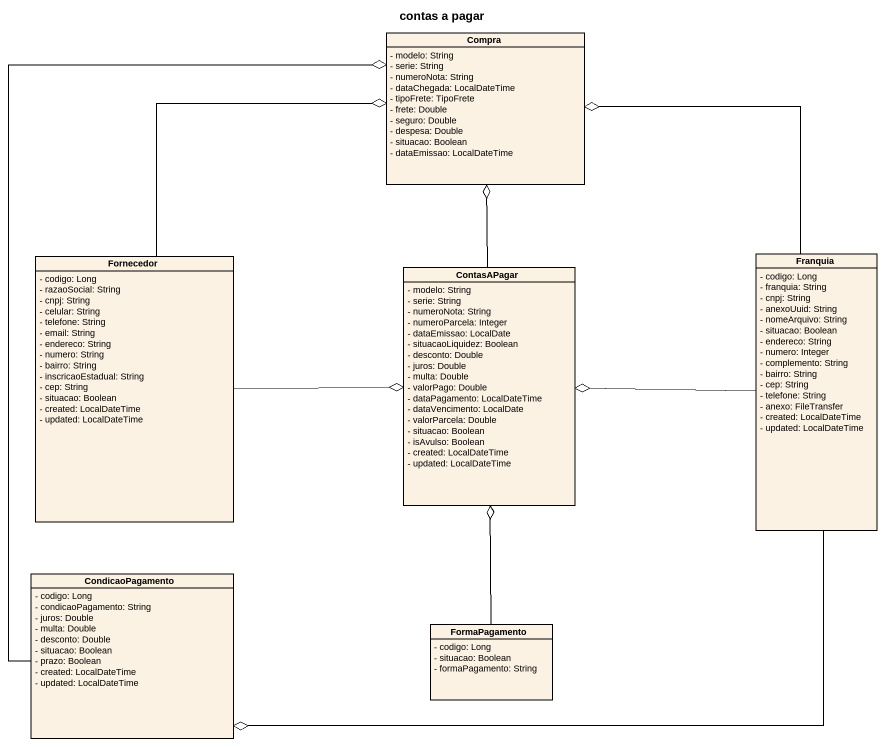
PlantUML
@startuml
title contas a pagar
hide circle
hide empty members
skinparam classAttributeIconSize 0
class Compra {
  - modelo: String
  - serie: String
  - numeroNota: String
  - dataChegada: LocalDateTime
  - tipoFrete: TipoFrete
  - frete: Double
  - seguro: Double
  - despesa: Double
  - situacao: Boolean
  - dataEmissao: LocalDateTime
}
class Fornecedor {
  - codigo: Long
  - razaoSocial: String
  - cnpj: String
  - celular: String
  - telefone: String
  - email: String
  - endereco: String
  - numero: String
  - bairro: String
  - inscricaoEstadual: String
  - cep: String
  - situacao: Boolean
  - created: LocalDateTime
  - updated: LocalDateTime
}
class ContasAPagar {
  - modelo: String
  - serie: String
  - numeroNota: String
  - numeroParcela: Integer
  - dataEmissao: LocalDate
  - situacaoLiquidez: Boolean
  - desconto: Double
  - juros: Double
  - multa: Double
  - valorPago: Double
  - dataPagamento: LocalDateTime
  - dataVencimento: LocalDate
  - valorParcela: Double
  - situacao: Boolean
  - isAvulso: Boolean
  - created: LocalDateTime
  - updated: LocalDateTime
}
class Franquia {
  - codigo: Long
  - franquia: String
  - cnpj: String
  - anexoUuid: String
  - nomeArquivo: String
  - situacao: Boolean
  - endereco: String
  - numero: Integer
  - complemento: String
  - bairro: String
  - cep: String
  - telefone: String
  - anexo: FileTransfer
  - created: LocalDateTime
  - updated: LocalDateTime
}
class CondicaoPagamento {
  - codigo: Long
  - condicaoPagamento: String
  - juros: Double
  - multa: Double
  - desconto: Double
  - situacao: Boolean
  - prazo: Boolean
  - created: LocalDateTime
  - updated: LocalDateTime
}
class FormaPagamento {
  - codigo: Long
  - situacao: Boolean
  - formaPagamento: String
}
Fornecedor -up-o Compra
Fornecedor -right-o ContasAPagar
ContasAPagar -up-o Compra
Franquia -up-o Compra
Franquia -left-o ContasAPagar
Franquia -left-o CondicaoPagamento
CondicaoPagamento -up-o Compra
FormaPagamento -up-o ContasAPagar
@enduml
